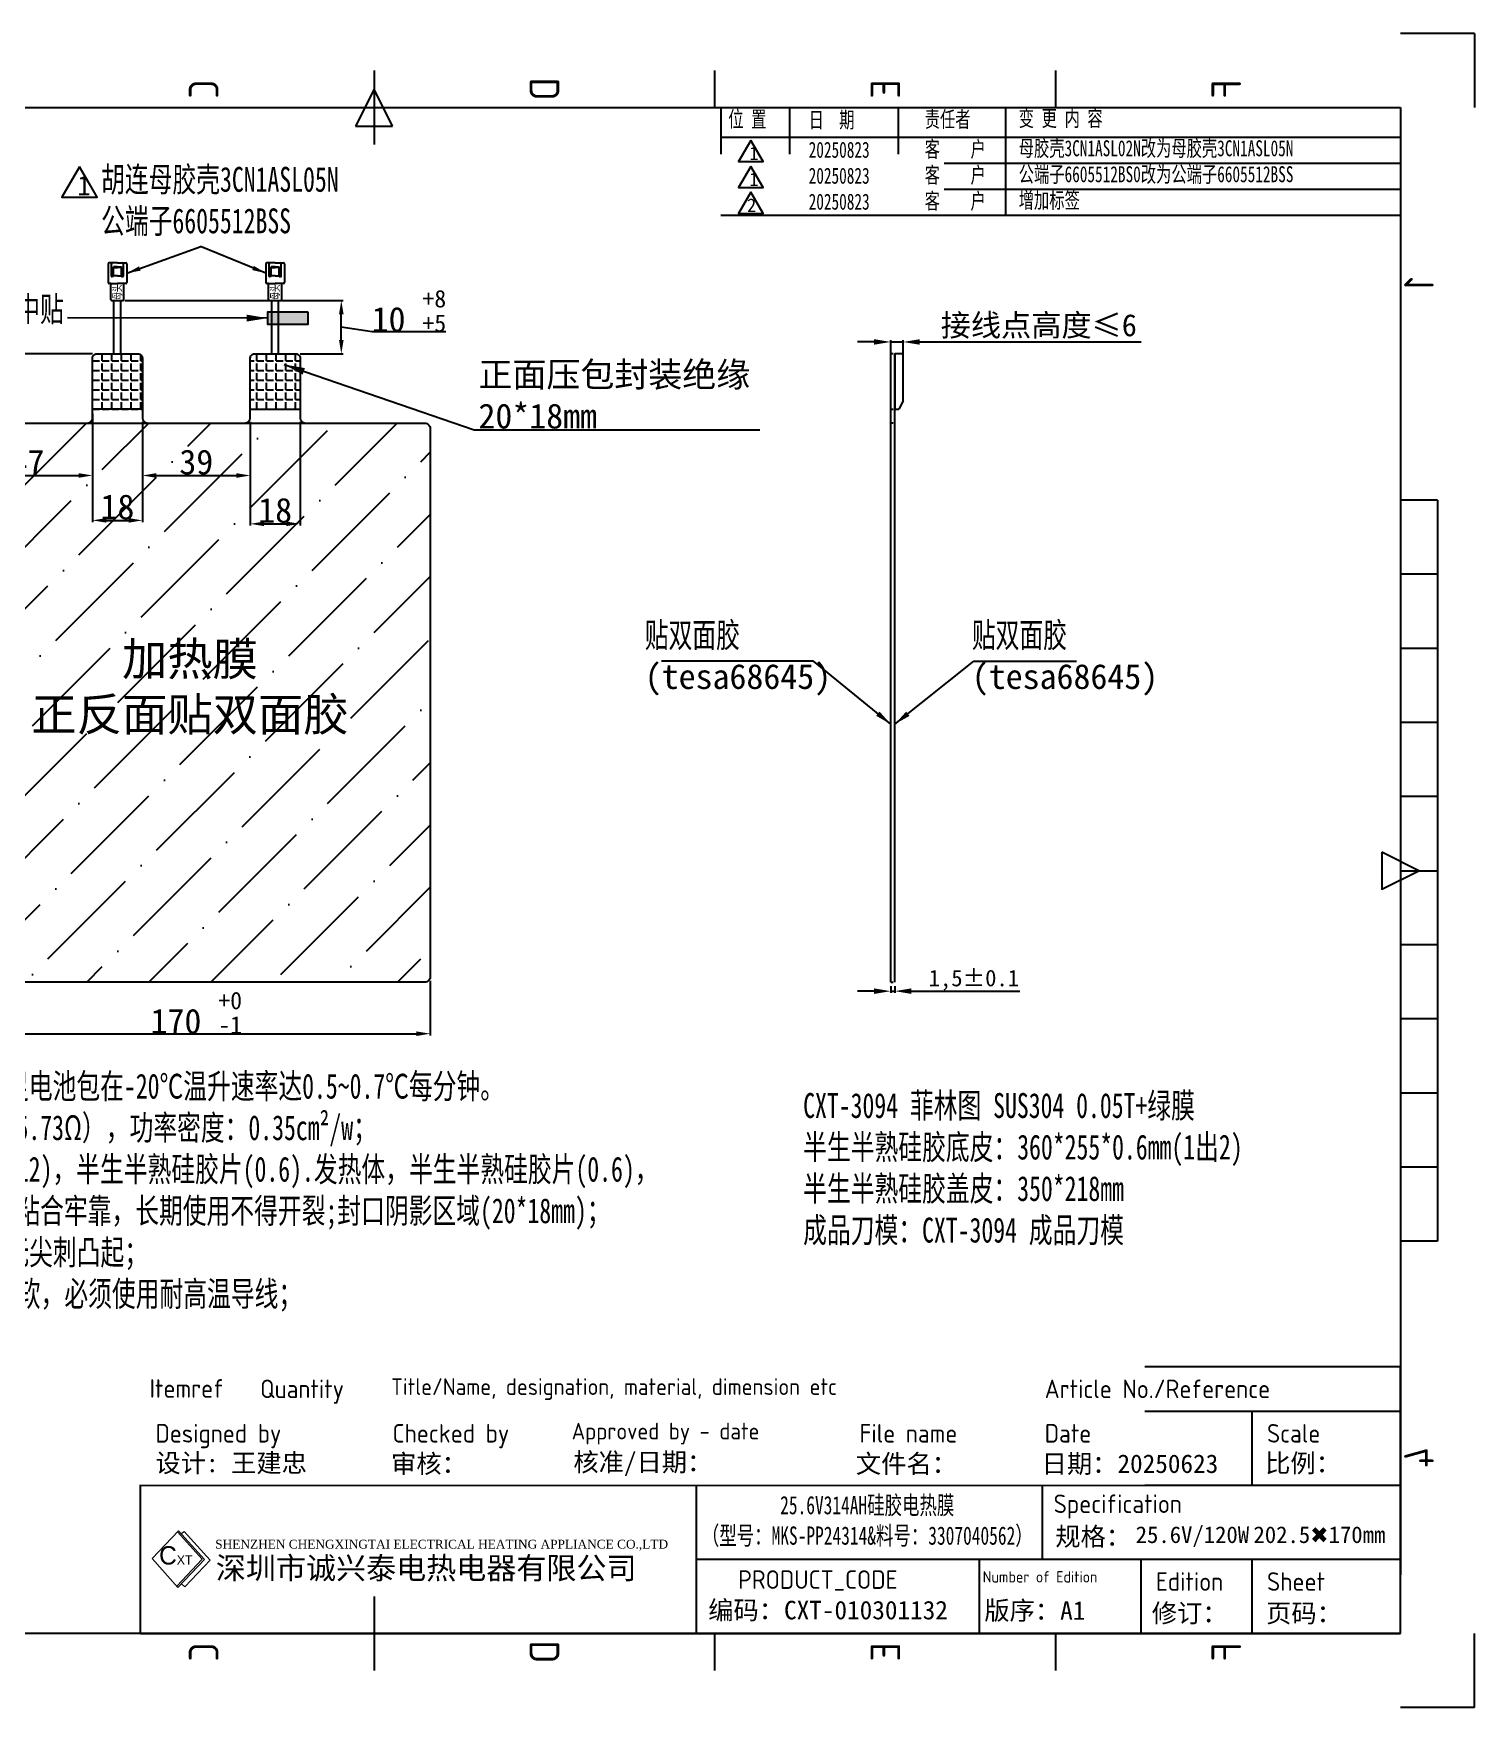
# Model space of a CAD drawing. Header units: millimetres. Extents: x -1327 to 8145, y -2943 to 1353.
# Drawn here: x 2703 to 3224, y -2418 to -1814 of the extents above; entities that cross this region are included whole.
import ezdxf
from ezdxf.enums import TextEntityAlignment as Align

# ---------------------------------------------------------------- set-up
doc = ezdxf.new("R2010")
doc.units = ezdxf.units.MM
for name, color, linetype in [('FRAME 025', 7, 'Continuous'), ('FRAME 050', 6, 'Continuous'), ('FRAME 070', 5, 'Continuous'), ('FRAME 200', 8, 'Continuous'), ('发热膜', 7, 'Continuous'), ('标注', 2, 'Continuous')]:
    doc.layers.add(name, color=color, linetype=linetype)
doc.styles.add('10号', font='', dxfattribs={"width": 0.7, "height": 15})
doc.styles.add('ISO Proportional', font='isocp.shx')
doc.styles.get("Standard").update_dxf_attribs({"font": ''})
doc.styles.add('工程字', font='', dxfattribs={"width": 0.7, "height": 6})
doc.styles.add('标准', font='', dxfattribs={"width": 0.667})
doc.styles.add('标注', font='STFANGSO.TTF', dxfattribs={"width": 0.7, "height": 10})
doc.styles.get('10号').set_extended_font_data('SimSun')
doc.styles.get('Standard').set_extended_font_data('SimSun')
doc.styles.get('工程字').set_extended_font_data('SimSun')
doc.styles.get('标准').set_extended_font_data('宋体')
doc.dimstyles.new('ISO-25', dxfattribs={"dimscale": 0.5, "dimtxt": 18, "dimasz": 15, "dimexe": 1.25, "dimexo": 3, "dimtad": 1, "dimtoh": 1, "dimdec": 5, "dimtxsty": 'Standard', "dimcen": 2.5, "dimadec": 0, "dimazin": 0, "dimtfac": 1, "dimtmove": 0, "dimatfit": 3, "dimfxl": 1, "dimarcsym": 0})

# ---------------------------------------------------------------- blocks, each defined once
blk = doc.blocks.new('*D42')
at = {"color": 0, "lineweight": -2}
for p, q in [((3012.93, -2157.88), (3012.93, -2160.25)), ((3014.43, -2157.88), (3014.43, -2160.25)), ((3006.93, -2159.63), (3000.93, -2159.63)), ((3012.93, -2159.63), (3014.43, -2159.63)), ((3020.43, -2159.63), (3059.53, -2159.63))]:
    blk.add_line(p, q, dxfattribs=at)
at = {"color": 0}
for points in [[(3006.93, -2160.63), (3006.93, -2158.63), (3012.93, -2159.63)], [(3020.43, -2158.63), (3020.43, -2160.63), (3014.43, -2159.63)]]:
    blk.add_solid(points, dxfattribs=at)
at = {"layer": 'Defpoints', "color": 0}
for p in [(3012.93, -2156.38), (3014.43, -2156.38), (3014.43, -2159.63)]:
    blk.add_point(p, dxfattribs=at)
at = {"color": 0, "insert": (3042.98, -2155.65), "char_height": 6, "attachment_point": 5}
blk.add_mtext('1,5%%P0.1', dxfattribs=at)
blk = doc.blocks.new('*D43')
at = {"color": 0, "lineweight": -2}
for p, q in [((3006.93, -1925.06), (3000.93, -1925.06)), ((3012.93, -1947.88), (3012.93, -1924.43)), ((3012.93, -1925.06), (3017.43, -1925.06)), ((3017.43, -1943.51), (3017.43, -1924.43)), ((3023.43, -1925.06), (3103.44, -1925.06))]:
    blk.add_line(p, q, dxfattribs=at)
at = {"color": 0}
for points in [[(3006.93, -1926.06), (3006.93, -1924.06), (3012.93, -1925.06)], [(3023.43, -1924.06), (3023.43, -1926.06), (3017.43, -1925.06)]]:
    blk.add_solid(points, dxfattribs=at)
at = {"layer": 'Defpoints', "color": 0}
for p in [(3017.43, -1925.06), (3017.43, -1945.01), (3012.93, -1949.38)]:
    blk.add_point(p, dxfattribs=at)
at = {"color": 0, "insert": (3066.43, -1919.45), "char_height": 6, "attachment_point": 5}
blk.add_mtext('{\\H1.333333x;接线点高度≤6}', dxfattribs=at)
blk = doc.blocks.new('*D60')
at = {"layer": 'Defpoints', "color": 0}
for p in [(2677.53, -2154.38), (2846.53, -2154.38), (2846.53, -2175)]:
    blk.add_point(p, dxfattribs=at)
at = {"layer": '标注', "color": 0, "lineweight": -2}
for p, q in [((2677.53, -2155.88), (2677.53, -2175.63)), ((2846.53, -2155.88), (2846.53, -2175.63)), ((2682.53, -2175), (2841.53, -2175))]:
    blk.add_line(p, q, dxfattribs=at)
at = {"layer": '标注', "color": 0}
for points in [[(2682.53, -2174.17), (2682.53, -2175.84), (2677.53, -2175)], [(2841.53, -2175.84), (2841.53, -2174.17), (2846.53, -2175)]]:
    blk.add_solid(points, dxfattribs=at)
at = {"layer": '标注', "color": 0, "insert": (2762.03, -2167.5), "char_height": 9, "attachment_point": 5}
blk.add_mtext('170 {\\H0.7x;\\S+0^ -1;}', dxfattribs=at)
blk = doc.blocks.new('*D62')
at = {"layer": 'Defpoints', "color": 0}
for p in [(2726.03, -1929.38), (2635.65, -2156.38), (2679.53, -2156.38)]:
    blk.add_point(p, dxfattribs=at)
at = {"layer": '标注', "color": 0, "lineweight": -2}
for p, q in [((2724.53, -1929.38), (2635.03, -1929.38)), ((2635.65, -1934.38), (2635.65, -2151.38)), ((2678.03, -2156.38), (2635.03, -2156.38))]:
    blk.add_line(p, q, dxfattribs=at)
at = {"layer": '标注', "color": 0}
for points in [[(2636.48, -1934.38), (2634.82, -1934.38), (2635.65, -1929.38)], [(2634.82, -2151.38), (2636.48, -2151.38), (2635.65, -2156.38)]]:
    blk.add_solid(points, dxfattribs=at)
at = {"layer": '标注', "color": 0, "insert": (2630.84, -2042.88), "char_height": 9, "attachment_point": 5, "rotation": 90}
blk.add_mtext('227', dxfattribs=at)
blk = doc.blocks.new('*D63')
at = {"layer": 'Defpoints', "color": 0}
for p in [(2724.53, -1949.38), (2677.53, -1956.38), (2724.53, -1973.31)]:
    blk.add_point(p, dxfattribs=at)
at = {"layer": '标注', "color": 0, "lineweight": -2}
for p, q in [((2724.53, -1950.88), (2724.53, -1973.94)), ((2677.53, -1957.88), (2677.53, -1973.94)), ((2682.53, -1973.31), (2719.53, -1973.31))]:
    blk.add_line(p, q, dxfattribs=at)
at = {"layer": '标注', "color": 0}
for points in [[(2682.53, -1972.48), (2682.53, -1974.14), (2677.53, -1973.31)], [(2719.53, -1974.14), (2719.53, -1972.48), (2724.53, -1973.31)]]:
    blk.add_solid(points, dxfattribs=at)
at = {"layer": '标注', "color": 0, "insert": (2701.03, -1968.5), "char_height": 9, "attachment_point": 5}
blk.add_mtext('47', dxfattribs=at)
blk = doc.blocks.new('*D64')
at = {"layer": 'Defpoints', "color": 0}
for p in [(2742.53, -1952.38), (2724.53, -1954.38), (2742.53, -1989.53)]:
    blk.add_point(p, dxfattribs=at)
at = {"layer": '标注', "color": 0, "lineweight": -2}
for p, q in [((2724.53, -1955.88), (2724.53, -1990.15)), ((2742.53, -1953.88), (2742.53, -1990.15)), ((2729.53, -1989.53), (2737.53, -1989.53))]:
    blk.add_line(p, q, dxfattribs=at)
at = {"layer": '标注', "color": 0}
for points in [[(2729.53, -1988.69), (2729.53, -1990.36), (2724.53, -1989.53)], [(2737.53, -1990.36), (2737.53, -1988.69), (2742.53, -1989.53)]]:
    blk.add_solid(points, dxfattribs=at)
at = {"layer": '标注', "color": 0, "insert": (2733.53, -1984.71), "char_height": 9, "attachment_point": 5}
blk.add_mtext('18', dxfattribs=at)
blk = doc.blocks.new('*D65')
at = {"layer": 'Defpoints', "color": 0}
for p in [(2742.53, -1952.38), (2781.53, -1952.38), (2781.53, -1973.31)]:
    blk.add_point(p, dxfattribs=at)
at = {"layer": '标注', "color": 0, "lineweight": -2}
for p, q in [((2742.53, -1953.88), (2742.53, -1973.94)), ((2781.53, -1953.88), (2781.53, -1973.94)), ((2747.53, -1973.31), (2776.53, -1973.31))]:
    blk.add_line(p, q, dxfattribs=at)
at = {"layer": '标注', "color": 0}
for points in [[(2747.53, -1972.48), (2747.53, -1974.14), (2742.53, -1973.31)], [(2776.53, -1974.14), (2776.53, -1972.48), (2781.53, -1973.31)]]:
    blk.add_solid(points, dxfattribs=at)
at = {"layer": '标注', "color": 0, "insert": (2762.03, -1968.5), "char_height": 9, "attachment_point": 5}
blk.add_mtext('39', dxfattribs=at)
blk = doc.blocks.new('*D66')
at = {"layer": 'Defpoints', "color": 0}
for p in [(2781.53, -1952.38), (2799.53, -1952.38), (2799.53, -1990.78)]:
    blk.add_point(p, dxfattribs=at)
at = {"layer": '标注', "color": 0, "lineweight": -2}
for p, q in [((2781.53, -1953.88), (2781.53, -1991.4)), ((2799.53, -1953.88), (2799.53, -1991.4)), ((2786.53, -1990.78), (2794.53, -1990.78))]:
    blk.add_line(p, q, dxfattribs=at)
at = {"layer": '标注', "color": 0}
for points in [[(2786.53, -1989.94), (2786.53, -1991.61), (2781.53, -1990.78)], [(2794.53, -1991.61), (2794.53, -1989.94), (2799.53, -1990.78)]]:
    blk.add_solid(points, dxfattribs=at)
at = {"layer": '标注', "color": 0, "insert": (2790.53, -1985.96), "char_height": 9, "attachment_point": 5}
blk.add_mtext('18', dxfattribs=at)
blk = doc.blocks.new('*D67')
at = {"layer": 'Defpoints', "color": 0}
for p in [(2734.78, -1910.07), (2814.42, -1910.07), (2798.03, -1929.38)]:
    blk.add_point(p, dxfattribs=at)
at = {"layer": '标注', "color": 0, "lineweight": -2}
for p, q in [((2736.28, -1910.07), (2815.05, -1910.07)), ((2814.42, -1924.38), (2814.42, -1915.07)), ((2825.56, -1921.4), (2814.42, -1919.72)), ((2852.13, -1921.4), (2825.56, -1921.4)), ((2799.53, -1929.38), (2815.05, -1929.38))]:
    blk.add_line(p, q, dxfattribs=at)
at = {"layer": '标注', "color": 0}
for points in [[(2815.26, -1915.07), (2813.59, -1915.07), (2814.42, -1910.07)], [(2813.59, -1924.38), (2815.26, -1924.38), (2814.42, -1929.38)]]:
    blk.add_solid(points, dxfattribs=at)
at = {"layer": '标注', "color": 0, "insert": (2838.85, -1913.91), "char_height": 9, "attachment_point": 5}
blk.add_mtext('10 {\\H0.7x;\\S+8^ +5;}', dxfattribs=at)

msp = doc.modelspace()

# ---------------------------------------------------------------- hatches: boundary and pattern name
h = msp.add_hatch(color=8)
h.dxf.hatch_style = 1
h.paths.add_polyline_path([(2802.437291, -1914.34011), (2787.760004, -1914.34011), (2787.760004, -1918.5821), (2802.437291, -1918.5821)])
at = {"layer": '标注'}
h = msp.add_hatch(dxfattribs=at)
h.set_pattern_fill('ANGLE', color=6, scale=0.5)
h.set_pattern_definition([(0, (2724.5283, -1949.3792), (0, 3.4925), [2.54, -0.9525]), (90, (2724.5283, -1949.3792), (-3.4925, 2e-16), [2.54, -0.9525])])
h.paths.add_polyline_path([(2781.528285, -1949.379245), (2799.528285, -1949.379245), (2799.528285, -1930.879245, 0.4142135624), (2798.028285, -1929.379245), (2783.028285, -1929.379245, 0.4142135624), (2781.528285, -1930.879245)])
h.paths.add_polyline_path([(2724.528285, -1949.379245), (2742.528285, -1949.379245), (2742.528285, -1930.879245, 0.4142135624), (2741.028285, -1929.379245), (2726.028285, -1929.379245, 0.4142135624), (2724.528285, -1930.879245)])
h = msp.add_hatch(dxfattribs=at)
h.set_pattern_fill('ANSI36', color=4, scale=5)
h.set_pattern_definition([(45, (2677.528, -2156.38), (8.419, 30.8696), [39.6875, -7.9375, 0, -7.9375])])
h.paths.add_polyline_path([(2677.528285, -2154.379245, 0.4142135624), (2679.528285, -2156.379245), (2844.528285, -2156.379245, 0.4142135624), (2846.528285, -2154.379245), (2846.528285, -1956.379245, 0.4142135624), (2844.528285, -1954.379245), (2801.528285, -1954.379245), (2779.528285, -1954.379245), (2744.528285, -1954.379245), (2722.528285, -1954.379245), (2679.528285, -1954.379245, 0.4142135624), (2677.528285, -1956.379245)])
h.paths.add_polyline_path([(2821.849796, -2074.570201), (2697.659852, -2074.570201), (2697.659852, -2030.603721), (2821.849796, -2030.603721)], flags=24)
h.paths.add_polyline_path([(2709.110687, -1975.24866), (2692.945882, -1975.24866), (2692.945882, -1962.050336), (2709.110687, -1962.050336)], flags=24)
h.paths.add_polyline_path([(2769.984988, -1975.24866), (2754.071581, -1975.24866), (2754.071581, -1961.949778), (2769.984988, -1961.949778)], flags=24)
h.paths.add_polyline_path([(2741.107893, -1991.463363), (2725.948676, -1991.463363), (2725.948676, -1978.164481), (2741.107893, -1978.164481)], flags=24)
h.paths.add_polyline_path([(2798.107893, -1992.713363), (2782.948676, -1992.713363), (2782.948676, -1979.414481), (2798.107893, -1979.414481)], flags=24)

# ---------------------------------------------------------------- linework, layer by layer
at = {"color": 4}
for p, q in [((2730.148213, -1896.844895), (2730.148213, -1903.572162)), ((2730.148213, -1896.844895), (2730.148213, -1903.572162)), ((2733.528285, -1896.482111), (2730.510997, -1896.482111)), ((2733.528285, -1896.482111), (2730.510997, -1896.482111)), ((2731.354786, -1901.267862), (2731.354786, -1896.844895)), ((2731.354786, -1901.267862), (2731.354786, -1896.844895)), ((2733.528285, -1897.948507), (2732.097337, -1897.948507)), ((2732.097337, -1898.110837), (2732.097337, -1897.948507)), ((2733.528285, -1897.948507), (2732.097337, -1897.948507)), ((2732.097337, -1898.110837), (2732.097337, -1897.948507)), ((2732.097337, -1901.183564), (2732.097337, -1898.110837)), ((2732.097337, -1898.110837), (2733.528285, -1898.110837)), ((2732.097337, -1901.183564), (2732.097337, -1898.110837)), ((2732.097337, -1898.110837), (2733.528285, -1898.110837)), ((2733.528285, -1896.482111), (2736.545572, -1896.482111)), ((2733.528285, -1896.482111), (2736.545572, -1896.482111)), ((2733.528285, -1897.948507), (2734.959232, -1897.948507)), ((2733.528285, -1897.948507), (2734.959232, -1897.948507)), ((2734.959232, -1898.110837), (2733.528285, -1898.110837)), ((2734.959232, -1898.110837), (2733.528285, -1898.110837)), ((2734.959232, -1898.110837), (2734.959232, -1897.948507)), ((2734.959232, -1898.110837), (2734.959232, -1897.948507)), ((2734.959232, -1901.183564), (2734.959232, -1898.110837)), ((2734.959232, -1901.183564), (2734.959232, -1898.110837)), ((2735.701783, -1901.267862), (2735.701783, -1896.844895)), ((2735.701783, -1901.267862), (2735.701783, -1896.844895)), ((2736.908356, -1896.844895), (2736.908356, -1903.572162)), ((2736.908356, -1896.844895), (2736.908356, -1903.572162)), ((2787.148213, -1896.844895), (2787.148213, -1903.572162)), ((2787.148213, -1896.844895), (2787.148213, -1903.572162)), ((2790.528285, -1896.482111), (2787.510997, -1896.482111)), ((2790.528285, -1896.482111), (2787.510997, -1896.482111)), ((2788.354786, -1901.267862), (2788.354786, -1896.844895)), ((2788.354786, -1901.267862), (2788.354786, -1896.844895)), ((2790.528285, -1897.948507), (2789.097337, -1897.948507)), ((2789.097337, -1898.110837), (2789.097337, -1897.948507)), ((2790.528285, -1897.948507), (2789.097337, -1897.948507)), ((2789.097337, -1898.110837), (2789.097337, -1897.948507)), ((2789.097337, -1901.183564), (2789.097337, -1898.110837)), ((2789.097337, -1898.110837), (2790.528285, -1898.110837)), ((2789.097337, -1901.183564), (2789.097337, -1898.110837)), ((2789.097337, -1898.110837), (2790.528285, -1898.110837)), ((2790.528285, -1896.482111), (2793.545572, -1896.482111)), ((2790.528285, -1896.482111), (2793.545572, -1896.482111)), ((2790.528285, -1897.948507), (2791.959232, -1897.948507)), ((2790.528285, -1897.948507), (2791.959232, -1897.948507)), ((2791.959232, -1898.110837), (2790.528285, -1898.110837)), ((2791.959232, -1898.110837), (2790.528285, -1898.110837)), ((2791.959232, -1898.110837), (2791.959232, -1897.948507)), ((2791.959232, -1898.110837), (2791.959232, -1897.948507)), ((2791.959232, -1901.183564), (2791.959232, -1898.110837)), ((2791.959232, -1901.183564), (2791.959232, -1898.110837)), ((2792.701783, -1901.267862), (2792.701783, -1896.844895)), ((2792.701783, -1901.267862), (2792.701783, -1896.844895)), ((2793.908356, -1896.844895), (2793.908356, -1903.572162)), ((2793.908356, -1896.844895), (2793.908356, -1903.572162)), ((2731.15373, -1903.934946), (2730.510997, -1903.934946)), ((2731.15373, -1903.934946), (2730.510997, -1903.934946)), ((2731.15373, -1909.702378), (2731.15373, -1903.934946)), ((2731.15373, -1903.934946), (2733.528285, -1903.934946)), ((2731.15373, -1909.702378), (2731.15373, -1903.934946)), ((2731.15373, -1903.934946), (2733.528285, -1903.934946)), ((2732.097337, -1901.449254), (2731.536178, -1901.449254)), ((2732.097337, -1901.449254), (2731.536178, -1901.449254)), ((2733.528285, -1901.183564), (2732.097337, -1901.183564)), ((2732.097337, -1901.183564), (2732.097337, -1901.449254)), ((2733.528285, -1901.183564), (2732.097337, -1901.183564)), ((2732.097337, -1901.183564), (2732.097337, -1901.449254)), ((2733.528285, -1901.183564), (2734.959232, -1901.183564)), ((2733.528285, -1901.183564), (2734.959232, -1901.183564)), ((2736.545572, -1903.934946), (2733.528285, -1903.934946)), ((2736.545572, -1903.934946), (2733.528285, -1903.934946)), ((2734.959232, -1901.183564), (2734.959232, -1901.449254)), ((2734.959232, -1901.183564), (2734.959232, -1901.449254)), ((2734.959232, -1901.449254), (2735.520391, -1901.449254)), ((2734.959232, -1901.449254), (2735.520391, -1901.449254)), ((2735.902839, -1909.702378), (2735.902839, -1903.934946)), ((2735.902839, -1909.702378), (2735.902839, -1903.934946)), ((2788.15373, -1903.934946), (2787.510997, -1903.934946)), ((2788.15373, -1903.934946), (2787.510997, -1903.934946)), ((2788.15373, -1909.702378), (2788.15373, -1903.934946)), ((2788.15373, -1903.934946), (2790.528285, -1903.934946)), ((2788.15373, -1909.702378), (2788.15373, -1903.934946)), ((2788.15373, -1903.934946), (2790.528285, -1903.934946)), ((2789.097337, -1901.449254), (2788.536178, -1901.449254)), ((2789.097337, -1901.449254), (2788.536178, -1901.449254)), ((2790.528285, -1901.183564), (2789.097337, -1901.183564)), ((2789.097337, -1901.183564), (2789.097337, -1901.449254)), ((2790.528285, -1901.183564), (2789.097337, -1901.183564)), ((2789.097337, -1901.183564), (2789.097337, -1901.449254)), ((2790.528285, -1901.183564), (2791.959232, -1901.183564)), ((2790.528285, -1901.183564), (2791.959232, -1901.183564)), ((2793.545572, -1903.934946), (2790.528285, -1903.934946)), ((2793.545572, -1903.934946), (2790.528285, -1903.934946)), ((2791.959232, -1901.183564), (2791.959232, -1901.449254)), ((2791.959232, -1901.183564), (2791.959232, -1901.449254)), ((2791.959232, -1901.449254), (2792.520391, -1901.449254)), ((2791.959232, -1901.449254), (2792.520391, -1901.449254)), ((2792.902839, -1909.702378), (2792.902839, -1903.934946)), ((2792.902839, -1909.702378), (2792.902839, -1903.934946)), ((2731.516514, -1910.065162), (2735.540055, -1910.065162)), ((2788.516514, -1910.065162), (2792.540055, -1910.065162))]:
    msp.add_line(p, q, dxfattribs=at)
for p, q in [((2732.278285, -1929.379245), (2732.278285, -1910.065162)), ((2732.278285, -1910.065162), (2734.778285, -1910.065162)), ((2732.278285, -1910.065162), (2734.778285, -1910.065162)), ((2734.778285, -1929.379245), (2734.778285, -1910.065162)), ((2789.278285, -1929.379245), (2789.278285, -1910.065162)), ((2789.278285, -1910.065162), (2791.778285, -1910.065162)), ((2789.278285, -1910.065162), (2791.778285, -1910.065162)), ((2791.778285, -1929.379245), (2791.778285, -1910.065162)), ((3012.925321, -2156.379245), (3012.925321, -1929.379245)), ((3013.825321, -1929.379245), (3012.925321, -1929.379245)), ((3014.425321, -2156.379245), (3014.425321, -1929.379245)), ((3017.425321, -1946.377372), (3015.925321, -1949.379245)), ((2742.528285, -1949.379245), (2724.528285, -1949.379245)), ((2781.528285, -1949.379245), (2799.528285, -1949.379245)), ((3012.925321, -1949.379245), (3013.825321, -1949.379245)), ((2722.528285, -1954.379245), (2744.528285, -1954.379245)), ((2779.528285, -1954.379245), (2801.528285, -1954.379245)), ((3013.825321, -1954.379245), (3012.925321, -1954.379245)), ((3012.925321, -2156.379245), (3013.825321, -2156.379245))]:
    msp.add_line(p, q)
at = {"lineweight": 9}
for p, q in [((2755.646343, -2354.585049), (2746.046586, -2364.602027)), ((2764.179189, -2364.902331), (2755.22023, -2355.029682)), ((2765.040293, -2364.937053), (2755.646343, -2354.585049)), ((2756.604861, -2355.641323), (2757.612726, -2354.807075)), ((2767.031515, -2365.18645), (2757.612726, -2354.807075)), ((2746.046586, -2364.602027), (2755.388011, -2375.059073)), ((2754.955496, -2374.574904), (2764.179189, -2364.902331)), ((2755.388011, -2375.059073), (2765.040293, -2364.937053)), ((2757.834019, -2374.831552), (2767.031515, -2365.18645)), ((2756.644648, -2373.74128), (2757.834019, -2374.831552))]:
    msp.add_line(p, q, dxfattribs=at)
at = {"color": 8}
msp.add_lwpolyline([(2802.437291, -1914.34011), (2787.760004, -1914.34011), (2787.760004, -1918.5821), (2802.437291, -1918.5821)], close=True, dxfattribs=at)
msp.add_lwpolyline([(2801.528285, -1954.379245), (2844.528285, -1954.379245, -0.4142135624), (2846.528285, -1956.379245), (2846.528285, -2154.379245, -0.4142135624), (2844.528285, -2156.379245), (2679.528285, -2156.379245, -0.4142135624), (2677.528285, -2154.379245), (2677.528285, -1956.379245, -0.4142135624), (2679.528285, -1954.379245), (2722.528285, -1954.379245, 0.4142135624), (2724.528285, -1952.379245), (2724.528285, -1930.879245, -0.4142135624), (2726.028285, -1929.379245), (2741.028285, -1929.379245, -0.4142135624), (2742.528285, -1930.879245), (2742.528285, -1952.379245, 0.4142135624), (2744.528285, -1954.379245), (2779.528285, -1954.379245, 0.4142135624), (2781.528285, -1952.379245), (2781.528285, -1930.879245, -0.4142135624), (2783.028285, -1929.379245), (2798.028285, -1929.379245, -0.4142135624), (2799.528285, -1930.879245), (2799.528285, -1952.379245, 0.4142135624)], format="xyb", close=True)
msp.add_lwpolyline([(3017.425321, -1946.377372), (3017.425321, -1929.379245), (3014.425321, -1929.379245), (3014.425321, -1949.379245), (3015.925321, -1949.379245)])
at = {"color": 4}
for centre, radius, start, end in [((2730.510997, -1896.844895), 0.362784, 90, 180), ((2730.510997, -1896.844895), 0.362784, 90, 180), ((2731.71757, -1896.844895), 0.362784, 90, 180), ((2731.71757, -1896.844895), 0.362784, 90, 180), ((2735.338999, -1896.844895), 0.362784, 0, 90), ((2735.338999, -1896.844895), 0.362784, 0, 90), ((2736.545572, -1896.844895), 0.362784, 0, 90), ((2736.545572, -1896.844895), 0.362784, 0, 90), ((2787.510997, -1896.844895), 0.362784, 90, 180), ((2787.510997, -1896.844895), 0.362784, 90, 180), ((2788.71757, -1896.844895), 0.362784, 90, 180), ((2788.71757, -1896.844895), 0.362784, 90, 180), ((2792.338999, -1896.844895), 0.362784, 0, 90), ((2792.338999, -1896.844895), 0.362784, 0, 90), ((2793.545572, -1896.844895), 0.362784, 0, 90), ((2793.545572, -1896.844895), 0.362784, 0, 90), ((2730.510997, -1903.572162), 0.362784, 180, 270), ((2730.510997, -1903.572162), 0.362784, 180, 270), ((2731.536178, -1901.267862), 0.181392, 180, 270), ((2731.536178, -1901.267862), 0.181392, 180, 270), ((2735.520391, -1901.267862), 0.181392, 270, 0), ((2735.520391, -1901.267862), 0.181392, 270, 0), ((2736.545572, -1903.572162), 0.362784, 270, 0), ((2736.545572, -1903.572162), 0.362784, 270, 0), ((2787.510997, -1903.572162), 0.362784, 180, 270), ((2787.510997, -1903.572162), 0.362784, 180, 270), ((2788.536178, -1901.267862), 0.181392, 180, 270), ((2788.536178, -1901.267862), 0.181392, 180, 270), ((2792.520391, -1901.267862), 0.181392, 270, 0), ((2792.520391, -1901.267862), 0.181392, 270, 0), ((2793.545572, -1903.572162), 0.362784, 270, 0), ((2793.545572, -1903.572162), 0.362784, 270, 0), ((2731.516514, -1909.702378), 0.362784, 180, 270), ((2731.516514, -1909.702378), 0.362784, 180, 270), ((2735.540055, -1909.702378), 0.362784, 270, 0), ((2735.540055, -1909.702378), 0.362784, 270, 0), ((2788.516514, -1909.702378), 0.362784, 180, 270), ((2788.516514, -1909.702378), 0.362784, 180, 270), ((2792.540055, -1909.702378), 0.362784, 270, 0), ((2792.540055, -1909.702378), 0.362784, 270, 0)]:
    msp.add_arc(centre, radius, start, end, dxfattribs=at)
at = {"layer": 'FRAME 050'}
for p, q in [((2826.247907, -1826.990698), (2826.247907, -1853.767119)), ((2949.419445, -1840.378908), (2949.419445, -1826.990698)), ((3072.590983, -1840.378908), (3072.590983, -1826.990698)), ((2826.247907, -1833.684803), (2819.553802, -1847.073014)), ((2832.942012, -1847.073014), (2826.247907, -1833.684803)), ((2819.553802, -1847.073014), (2832.942012, -1847.073014)), ((3210.489552, -1982.235219), (3210.489552, -2249.999432)), ((3210.489552, -2196.446589), (3197.101342, -2196.446589)), ((3210.489552, -2223.22301), (3197.101342, -2223.22301)), ((3210.489552, -2249.999432), (3197.101342, -2249.999432)), ((2826.247907, -2378.29972), (2826.247907, -2405.076142)), ((2949.419445, -2405.076142), (2949.419445, -2391.687931)), ((3072.590983, -2405.076142), (3072.590983, -2391.687931))]:
    msp.add_line(p, q, dxfattribs=at)
for points in [[(3210.489552, -1982.235219), (3197.101342, -1982.235219)], [(3210.489552, -2009.01164), (3197.101342, -2009.01164)], [(3210.489552, -2035.788062), (3197.101342, -2035.788062)], [(3210.489552, -2062.564483), (3197.101342, -2062.564483)], [(3210.489552, -2089.340904), (3197.101342, -2089.340904)], [(3197.101342, -2116.117325), (3210.489552, -2116.117325)], [(3210.489552, -2142.893747), (3197.101342, -2142.893747)], [(3210.489552, -2169.670168), (3197.101342, -2169.670168)]]:
    msp.add_lwpolyline(points, dxfattribs=at)
msp.add_lwpolyline([(3190.407236, -2109.42322), (3190.407236, -2122.811431), (3203.795447, -2116.117325)], close=True, dxfattribs=at)
at = {"layer": 'FRAME 070'}
for p, q in [((2455.394473, -1840.378908), (3197.101342, -1840.378908)), ((2951.50281, -1840.378908), (2951.50281, -1879.318986)), ((2976.405579, -1840.378908), (2976.405579, -1879.318986)), ((3015.685699, -1840.378908), (3015.685699, -1879.318986)), ((3054.356827, -1840.378908), (3054.356827, -1879.318986)), ((3197.101342, -1840.378908), (3197.101342, -2370.493327)), ((3197.101342, -1851.192208), (2951.50281, -1851.192208)), ((3197.101342, -1860.567801), (2951.50281, -1860.567801)), ((3197.101342, -1869.943393), (2951.50281, -1869.943393)), ((2741.90218, -2391.687931), (2741.90218, -2295.292814)), ((2741.90218, -2295.292814), (3197.101342, -2295.292814)), ((2782.066812, -2311.358667), (2782.066812, -2295.292814)), ((2827.586728, -2311.358667), (2827.586728, -2295.292814)), ((3063.219235, -2311.358667), (3063.219235, -2295.292814)), ((3197.101342, -2391.687931), (3197.101342, -2295.292814)), ((2741.90218, -2311.358667), (3197.101342, -2311.358667)), ((2827.586728, -2338.135088), (2827.586728, -2311.358667)), ((2894.527781, -2338.135088), (2894.527781, -2311.358667)), ((2996.278182, -2338.135088), (2996.278182, -2311.358667)), ((3063.219235, -2338.135088), (3063.219235, -2311.358667)), ((3143.548499, -2338.135088), (3143.548499, -2311.358667)), ((2741.90218, -2338.135088), (3197.101342, -2338.135088)), ((2942.72534, -2391.687931), (2942.72534, -2338.135088)), ((3067.769769, -2364.91151), (3067.769769, -2338.135088)), ((2942.72534, -2364.91151), (3197.101342, -2364.91151)), ((3045.003033, -2391.687931), (3045.003033, -2364.91151)), ((3103.383867, -2391.687931), (3103.383867, -2364.91151)), ((3143.548499, -2391.687931), (3143.548499, -2364.91151)), ((3197.101342, -2391.687931), (2455.394473, -2391.687931)), ((2741.90218, -2391.687931), (3197.101342, -2391.687931))]:
    msp.add_line(p, q, dxfattribs=at)
at = {"layer": 'FRAME 200'}
for p, q in [((3223.877763, -1813.602487), (3197.101342, -1813.602487)), ((3223.877763, -1813.602487), (3223.877763, -1840.378908)), ((3223.877763, -2418.464352), (3223.877763, -2391.687931)), ((3223.877763, -2418.464352), (3197.101342, -2418.464352))]:
    msp.add_line(p, q, dxfattribs=at)

# ---------------------------------------------------------------- texts
at = {"color": 4, "style": '标准', "width": 0.667}
for p in [(2734.979504, -1909.80927), (2734.979504, -1909.80927), (2791.979504, -1909.80927), (2791.979504, -1909.80927)]:
    msp.add_text('母头', height=2.9738016, rotation=810, dxfattribs=at).set_placement(p)
at = {"color": 1, "insert": (2671.204803, -1908.660522), "char_height": 9, "attachment_point": 1, "style": '工程字'}
msp.add_mtext_dynamic_manual_height_columns('标签居中贴', width=50.38806082, gutter_width=12.5, heights=[-11.916201], dxfattribs=at)
at = {"color": 3, "char_height": 9, "width": 360, "attachment_point": 1, "style": '工程字'}
for insert in [(2924.065842, -2026.437366), (3042.247209, -2026.437366)]:
    msp.add_mtext('贴双面胶\\P{\\W1;(tesa68645)}', dxfattribs=dict(at, insert=insert))
at = {"insert": (2748.599219, -2360.175838), "char_height": 7.71584347, "width": 14.67214519, "attachment_point": 1}
msp.add_mtext('{\\fFZShuTi|b0|i0|c134|p2;\\H0.8571x;C\\H0.5x;XT}', dxfattribs=at)
at = {"layer": 'FRAME 025', "style": 'ISO Proportional'}
for s, height, p in [('Itemref', 6.6941053, (2745.14622, -2303.174938)), ('Quantity', 6.6941053, (2785.065797, -2303.325741)), ('Title/Name, designation, material, dimension etc', 6.02469479, (2832.406484, -2302.522448)), ('Article No./Reference', 6.69410532, (3068.57452, -2303.325741)), ('Designed by', 6.69410532, (2747.257464, -2319.391593)), ('Checked by', 6.6941053, (2832.942012, -2319.391593)), ('Approved by - date', 6.02469479, (2897.668866, -2318.588301)), ('File name', 6.6941053, (3001.633466, -2319.391593)), ('Date', 6.6941053, (3068.57452, -2319.391593)), ('Scale', 6.6941053, (3148.903783, -2319.391593)), ('Specification', 6.69410532, (3071.813863, -2344.842193)), ('Number of Edition', 4.09326494, (3046.18328, -2371.247142)), ('Edition', 6.6941053, (3108.739152, -2372.944436)), ('Sheet', 6.6941053, (3148.903783, -2372.944436))]:
    msp.add_text(s, height=height, rotation=360, dxfattribs=at).set_placement(p, align=Align.MIDDLE_LEFT)
at = {"layer": 'FRAME 025'}
for s, insert, char_height, width, attachment_point, style in [('{\\fSimSun|b0|i0|c134|p2;设计: 王建忠}', (2747.257464, -2326.755109), 6.69410532, 144.55315597, 1, 'ISO Proportional'), ('{\\fￋￎￌﾣﾤ|b0|i0|c134|p2;审核：}', (2832.399455, -2327.022667), 6.69410532, 54.8916636, 1, 'ISO Proportional'), ('{\\fSimSun|b0|i0|c134|p2;核准/日期：}', (2898.263278, -2326.448111), 6.69410532, 105.17692132, 1, 'ISO Proportional'), ('{\\fￋￎￌﾣﾤ|b0|i0|c134|p2;文件名：}', (3000.356688, -2327.022667), 6.69410532, 54.8916636, 1, 'ISO Proportional'), ('{\\fSimSun|b0|i0|c134|p2;日期：\\C1;20250623}', (3067.470366, -2327.022667), 6.69410532, 122.64400727, 1, 'ISO Proportional'), ('{\\fￋￎￌﾣﾤ|b0|i0|c134|p2;比例：}', (3148.229356, -2326.834443), 6.69410532, 54.8916636, 1, 'ISO Proportional'), ('{\\C1;25.6V314AH硅胶电热膜\\P（型号：MKS-PP24314&料号：3307040562）}', (3004.463086, -2351.272166), 6.6, 145.59962299, 5, '工程字'), ('{\\fￋￎￌﾣﾤ|b0|i0|c134|p2;规格：}', (3072.40056, -2353.324971), 6.69410532, 54.8916636, 1, 'ISO Proportional'), ('{\\fSimSun|b0|i0|c134|p2;\\C1;25.6V/120W\\f汉仪长仿宋体|b0|i0|c134|p2;\\W0.7;\\C256; \\fSimSun|b0|i0|c134|p2;\\W1;\\C1;202.5\\fMS Gothic|b0|i0|c134|p49;✖\\fSimSun|b0|i0|c134|p2;170mm}', (3101.456226, -2353.006053), 6.024694786, 107.16868842, 1, 'ISO Proportional'), ('{\\fSimSun|b0|i0|c134|p2;编码：CXT-010301132}', (2947.006435, -2379.914575), 6.69410532, 138.98514895, 1, 'ISO Proportional'), ('{\\fSimSun|b0|i0|c134|p2;版序：A1}', (3046.767075, -2380.058422), 6.69410532, 68.65145982, 1, 'ISO Proportional'), ('{\\fￋￎￌﾣﾤ|b0|i0|c134|p2;修订：}', (3107.274385, -2381.026111), 6.69410532, 54.8916636, 1, 'ISO Proportional'), ('{\\fￋￎￌﾣﾤ|b0|i0|c134|p2;页码：}', (3148.583644, -2381.018534), 6.69410532, 54.8916636, 1, 'ISO Proportional')]:
    msp.add_mtext(s, dxfattribs=dict(at, insert=insert, char_height=char_height, width=width, attachment_point=attachment_point, style=style))
at = {"layer": 'FRAME 025', "color": 5, "insert": (2768.873105, -2357.848308), "char_height": 4.011404366, "width": 160.17103066, "attachment_point": 1}
msp.add_mtext('{\\fTimes New Roman|b0|i0|c0|p18;\\H0.7937x;SHENZHEN CHENGXINGTAI ELECTRICAL HEATING APPLIANCE CO.,LTD}', dxfattribs=at)
at = {"layer": 'FRAME 025', "color": 1, "insert": (2769.093814, -2364.099515), "char_height": 8.35709243, "width": 159.18271295, "attachment_point": 1}
msp.add_mtext('{\\fSimSun|b0|i0|c134|p2;\\H0.9524x;深圳市诚兴泰电热电器有限公司}', dxfattribs=at)
at = {"layer": 'FRAME 025', "style": 'ISO Proportional', "flags": 8}
msp.add_attdef('PRODUCT_CODE', text='X', height=6.694105, rotation=360, dxfattribs=at).set_placement((2986.613568, -2372.546601), align=Align.MIDDLE)
at = {"layer": 'FRAME 050', "style": 'ISO Proportional', "text_generation_flag": 2}
for s, p in [('C', (2764.662138, -1833.684803)), ('D', (2887.833676, -1833.684803)), ('E', (3011.005214, -1833.684803)), ('F', (3134.176752, -1833.684803)), ('1', (3203.795447, -1903.972909)), ('4', (3203.795447, -2328.09393)), ('C', (2764.662138, -2398.382036)), ('D', (2887.833676, -2398.382036)), ('E', (3011.005214, -2398.382036)), ('F', (3134.176752, -2398.382036))]:
    msp.add_text(s, height=10.710569, rotation=450, dxfattribs=at).set_placement(p, align=Align.MIDDLE)
at = {"layer": '标注', "attachment_point": 1, "style": '标注'}
for s, insert, char_height, width in [('位 置', (2954.230057, -1841.643367), 5.783707, 113.51255242), ('日  期', (2983.289214, -1841.911726), 5.783707, 50.14314197), ('责任者', (3025.222263, -1841.682803), 5.783707, 114.73939936), ('变 更 内 容', (3059.18387, -1841.366428), 5.783707, 105.99261776), ('{\\fSimSun|b0|i0|c134|p2;\\C1;母胶壳3CN1ASL02N改为母胶壳3CN1ASL05N}', (3059.18387, -1852.179728), 5.78370699, 105.99261776), ('{\\fSimSun|b0|i0|c134|p2;\\C1;公端子6605512BS0改为公端子6605512BSS}', (3059.18387, -1861.55532), 5.78370699, 105.99261776), ('{\\fSimSun|b0|i0|c134|p2;\\C1;增加标签}', (3059.18387, -1870.930913), 5.78370699, 105.99261776)]:
    msp.add_mtext(s, dxfattribs=dict(at, insert=insert, char_height=char_height, width=width))
at = {"layer": '标注', "insert": (2863.975817, -1956.471721), "char_height": 9, "width": 600, "attachment_point": 7}
msp.add_mtext('正面压包封装绝缘\\P20*18mm', dxfattribs=at)
at = {"layer": '标注', "insert": (2672.727219, -2033.603721), "char_height": 12, "attachment_point": 1}
msp.add_mtext_dynamic_manual_height_columns('\\pxqc;加热膜\\P正反面贴双面胶', width=174.05520996, gutter_width=12.5, heights=[-37.96648], dxfattribs=at)

# ---------------------------------------------------------------- dimensions: what is measured, and where the dimension line sits
for base, p1, p2, text, override, picture, middle in [((3017.425321, -1925.059847), (3012.925321, -1949.379245), (3017.425321, -1945.014313), '{\\H1.333333x;接线点高度≤6}', {"dimtxt": 12, "dimasz": 12, "dimtxsty": 'Standard'}, '*D43', (3066.430549, -1919.451259)), ((3014.425321, -2159.628759), (3012.925321, -2156.379245), (3014.425321, -2156.379245), '<>%%P0.1', {"dimtxt": 12, "dimasz": 12}, '*D42', (3042.978045, -2155.645868))]:
    dim = msp.add_linear_dim(base=base, p1=p1, p2=p2, text=text, dimstyle='ISO-25', override=override)
    dim.commit()
    dim.dimension.update_dxf_attribs({"geometry": picture, "text_midpoint": middle})
at = {"layer": '标注'}
dim = msp.add_linear_dim(base=(2814.422244, -1910.065162), p1=(2798.028285, -1929.379245), p2=(2734.778285, -1910.065162), angle=90, text='10 {\\H0.7x;\\S+8^ +5;}', dimstyle='ISO-25', override={"dimasz": 10, "dimtxsty": 'Standard', "dimtmove": 1}, dxfattribs=at)
dim.commit()
dim.dimension.update_dxf_attribs({"geometry": '*D67', "text_midpoint": (2825.877243, -1921.39832), "dimtype": 160})
dim = msp.add_linear_dim(base=(2635.650825, -2156.379245), p1=(2726.028285, -1929.379245), p2=(2679.528285, -2156.379245), angle=90, dimstyle='ISO-25', override={"dimasz": 10}, dxfattribs=at)
dim.commit()
dim.dimension.update_dxf_attribs({"geometry": '*D62', "text_midpoint": (2630.838325, -2042.879245)})
for base, p1, p2, picture, middle in [((2724.528285, -1973.31116), (2677.528285, -1956.379245), (2724.528285, -1949.379245), '*D63', (2701.028285, -1968.49866)), ((2742.528285, -1989.525863), (2724.528285, -1954.379245), (2742.528285, -1952.379245), '*D64', (2733.528285, -1984.713363)), ((2781.528285, -1973.31116), (2742.528285, -1952.379245), (2781.528285, -1952.379245), '*D65', (2762.028285, -1968.49866)), ((2799.528285, -1990.775863), (2781.528285, -1952.379245), (2799.528285, -1952.379245), '*D66', (2790.528285, -1985.963363))]:
    dim = msp.add_linear_dim(base=base, p1=p1, p2=p2, dimstyle='ISO-25', override={"dimasz": 10}, dxfattribs=at)
    dim.commit()
    dim.dimension.update_dxf_attribs({"geometry": picture, "text_midpoint": middle})

# ---------------------------------------------------------------- leaders
for points in [[(3012.925321, -2063.145237), (2984.982534, -2040.436885), (2930.101299, -2040.436885)], [(3014.425321, -2063.145237), (3042.968108, -2040.436885), (3080.013889, -2040.436885)]]:
    msp.add_leader(points, dimstyle='ISO-25', override={"dimtxt": 12, "dimasz": 12})
msp.add_leader([(2787.760004, -1916.461105), (2715.511546, -1916.304728)], dimstyle='ISO-25', override={"dimgap": 0.625, "dimtad": 1}, dxfattribs=at)
at = {"layer": '标注', "annotation_type": 0, "has_hookline": 1, "hookline_direction": 0, "text_width": 101.664804}
msp.add_leader([(2793.800113, -1933.232936), (2862.401641, -1956.784221), (2863.663317, -1956.784221)], dimstyle='ISO-25', override={"dimgap": 0.625, "dimtad": 1}, dxfattribs=at)

# ---------------------------------------------------------------- next in the draw order: texts
at = {"color": 1, "insert": (2727.635135, -1861.803874), "char_height": 9, "width": 300, "attachment_point": 1, "style": '工程字', "bg_fill": 2}
msp.add_mtext('胡连母胶壳3CN1ASL05N\\P公端子6605512BSS', dxfattribs=at)
at = {"insert": (2482.504894, -2174.444413), "char_height": 9, "width": 617.66265567, "attachment_point": 1, "style": '工程字', "bg_fill": 2}
msp.add_mtext('、技术要求：{\\fSTFangsong|b0|i0|c134|p2;^J}1、箱体由4片加热膜并联组成,额定电压：25.6VDC,需满足电池包在-20℃温升速率达0.5~0.7℃每分钟。\\P   单片额定功率：120W，电阻约为5.461{\\fSTFangsong|b0|i0|c134|p2;Ω}±5%（{\\C1;R5.19~5.73Ω}），功率密度：0.35cm²/w；\\P2、膜片主体截面结构按顺序包含{\\C0;双面胶(tesa68645)（0.12)，}半生半熟硅胶片(0.6).发热体，半生半熟硅胶片(0.6)，\\P   {\\C0;双面胶(tesa68645)（0.12)，} 总厚度1.5MM±0.1mm；粘合牢靠，长期使用不得开裂;封口阴影区域(20*18mm)；{\\fSTFangsong|b0|i0|c134|p2;^J}3、膜片表面平整，干净，无破损；{\\C0;焊点背面保证平整，无尖刺凸起；\\fSTFangsong|b0|i0|c134|p2;\\C256;^J}4、导线规格:UL3135 18awg 红色高温硅胶线,铜芯导体柔软，必须使用耐高温导线{\\C0;；\\fSTFangsong|b0|i0|c134|p2;^J\\fSimSun|b0|i0|c134|p2;5、耐压性能:AC1500V，50-60Hz，10mA/5S无击穿；\\P6、绝缘性能:>100MΩ，@DC 1000V；\\fSTFangsong|b0|i0|c134|p2;^J\\fSimSun|b0|i0|c134|p2;7、阻燃特性:UL94 VO；\\fSTFangsong|b0|i0|c134|p2;^J\\fSimSun|b0|i0|c134|p2;8、所有物料符合ROHS要求。}', dxfattribs=at)

# ---------------------------------------------------------------- next in the draw order: linework, layer by layer
at = {"layer": 'FRAME 070'}
msp.add_line((3197.101342, -1879.318986), (2951.50281, -1879.318986), dxfattribs=at)
at = {"layer": '标注'}
for points in [[(2962.405317, -1852.230538), (2957.984672, -1859.88732), (2966.825962, -1859.88732)], [(2719.816777, -1861.79967), (2713.480268, -1872.774826), (2726.153286, -1872.774826)], [(2962.405317, -1861.60613), (2957.984672, -1869.262912), (2966.825962, -1869.262912)], [(2962.405317, -1870.981723), (2957.984672, -1878.638505), (2966.825962, -1878.638505)]]:
    msp.add_lwpolyline(points, close=True, dxfattribs=at)

# ---------------------------------------------------------------- next in the draw order: texts
at = {"layer": '发热膜', "insert": (2981.304602, -2196.448918), "char_height": 9, "attachment_point": 1, "style": '10号'}
msp.add_mtext_dynamic_manual_height_columns('CXT-3094 菲林图 SUS304 0.05T+绿膜\\P半生半熟硅胶底皮：360*255*0.6mm(1出2)\\P半生半熟硅胶盖皮：350*218mm\\P成品刀模：CXT-3094 成品刀模', width=467.73282215, gutter_width=45, heights=[-61.692737], dxfattribs=at)
at = {"layer": '标注', "attachment_point": 1}
for s, width, gutter_width, heights, insert, char_height in [('1', 35.30627213, 24.481844, [-4.896369], (2961.870273, -1854.469582), 4.896369), ('1', 50.60766214, 35.092034, [-7.018407], (2719.04985, -1865.009093), 7.018407), ('1', 35.30627213, 24.481844, [-4.896369], (2961.870273, -1863.845174), 4.896369), ('2', 35.30627213, 24.481844, [-4.896369], (2960.998676, -1873.220767), 4.896369)]:
    msp.add_mtext_dynamic_manual_height_columns(s, width=width, gutter_width=gutter_width, heights=heights, dxfattribs=dict(at, insert=insert, char_height=char_height))
at = {"layer": '标注', "char_height": 5.783707, "attachment_point": 1, "style": '标注'}
for s, insert, width in [('20250823', (2983.289214, -1852.725027), 50.14314197), ('客    户', (3025.222263, -1852.496103), 114.73939936), ('20250823', (2983.289214, -1862.100619), 50.14314197), ('客    户', (3025.222263, -1861.871696), 114.73939936), ('20250823', (2983.289214, -1871.476211), 50.14314197), ('客    户', (3025.222263, -1871.247288), 114.73939936)]:
    msp.add_mtext(s, dxfattribs=dict(at, insert=insert, width=width))

# ---------------------------------------------------------------- next in the draw order: dimensions: what is measured, and where the dimension line sits
at = {"layer": '标注'}
dim = msp.add_linear_dim(base=(2846.528285, -2175.001684), p1=(2677.528285, -2154.379245), p2=(2846.528285, -2154.379245), text='170 {\\H0.7x;\\S+0^ -1;}', dimstyle='ISO-25', override={"dimasz": 10, "dimtxsty": 'Standard'}, dxfattribs=at)
dim.commit()
dim.dimension.update_dxf_attribs({"geometry": '*D60', "text_midpoint": (2762.028285, -2167.497564)})

# ---------------------------------------------------------------- next in the draw order: leaders
for points in [[(2736.908356, -1900.208528), (2763.670094, -1890.608819)], [(2787.148213, -1900.208528), (2763.532751, -1890.608819)]]:
    msp.add_leader(points, dimstyle='ISO-25', override={"dimasz": 10, "dimgap": 0.625, "dimtad": 1}, dxfattribs=at)

doc.saveas('drawing.dxf')
